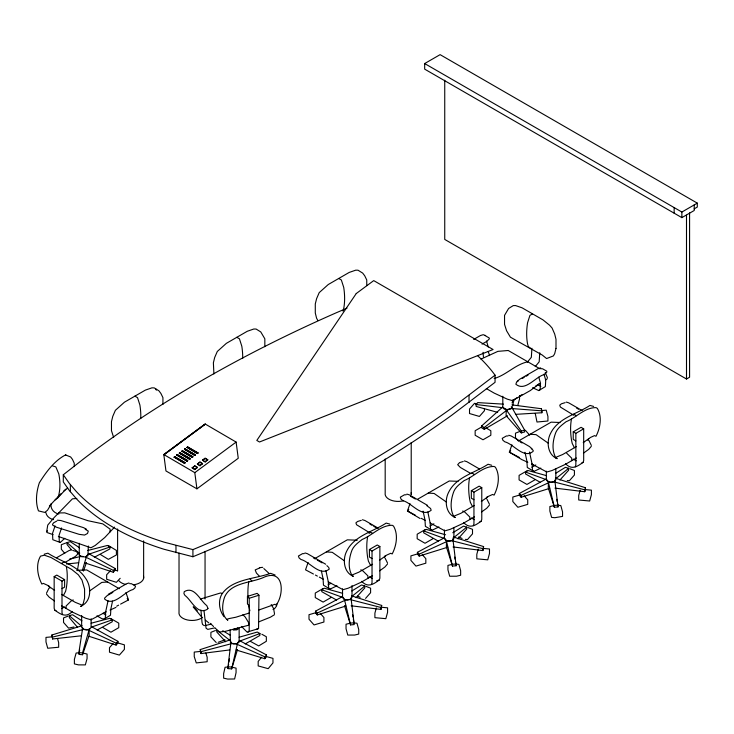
<?xml version="1.0" encoding="UTF-8"?>
<svg xmlns="http://www.w3.org/2000/svg" width="734" height="734" viewBox="0 0 734 734"><rect width="100%" height="100%" fill="white"/><g stroke="black" fill="none" stroke-linecap="round" stroke-linejoin="round"><path stroke-width="1.1" d="M350.558 624.918L344.558 599.907L351.173 599.302L354.21 624.579L350.558 624.918L344.485 605.66M446.465 541.068L446.391 546.821L452.474 566.079L456.126 565.749L453.08 540.472L446.465 541.068L452.474 566.079M548.362 483.192L548.307 487.991L554.381 507.24L558.033 506.91L554.987 481.632L548.381 482.238L554.381 507.24M367.872 578.374L367.936 575.896L362.835 570.869L360.807 569.841M469.788 519.534L469.843 517.057L464.75 512.029L462.714 511.011M571.694 460.695L571.749 458.218L566.657 453.199M110.036 531.93L110.109 529.141L102.815 523.874L87.896 520.69L64.803 512.855L58.463 512.956M351.852 590.989L361.559 584.998L364.853 585.971L364.789 587.925L356.109 597.715M452.786 532.756L463.475 526.159L466.769 527.131L466.696 529.095L458.016 538.875M555.666 473.32L565.382 467.329L568.676 468.292L568.611 470.255L559.932 480.036M506.295 409.829L506.075 415.609L521.287 432.913L524.581 431.95L524.645 430.142L512.259 408.076L506.295 409.829L521.351 431.106L521.287 432.913M239.091 637.24L257.276 632.057L259.955 633.525L259.854 635.47L245.202 643.947M91.099 623.221L109.724 618.312L112.339 619.826L112.229 621.771L97.145 630.02M87.566 550.546L107.412 545.454L109.962 547.004L109.852 548.949L94.337 557.28M85.126 562.95L113.293 572.254L113.431 570.419L115.192 568.538L88.741 553.665L85.548 557.06L113.431 570.419M115.192 568.538L115.064 570.382L113.293 572.254M88.933 636.277L116.1 645.076L116.238 643.232L117.917 641.332L91.31 626.579M117.917 641.332L117.779 643.177L116.1 645.076M236.192 649.985L264.781 658.71L264.919 656.866L266.506 654.939L239.504 640.599L236.623 644.085L264.919 656.866M266.506 654.939L266.369 656.783L264.781 658.71M511.928 404.884L541.453 408.737L541.885 412.747L515.892 414.334M541.885 412.747L541.453 408.737M351.155 605.798L380.946 609.404L381.671 605.431L351.568 595.861M381.671 605.431L380.946 609.404M453.062 546.958L482.862 550.564L483.587 546.591L453.474 537.031L452.428 540.848L483.009 548.702M483.587 546.591L482.862 550.564M554.968 488.119L584.769 491.734L585.493 487.752L555.39 478.192M585.493 487.752L584.769 491.734M227.999 666.802L230.797 643.323L237.431 643.828L231.678 668.876L228.017 668.601L227.999 666.802L231.66 667.078M228.017 668.601L228.65 664.261M228.962 662.096L229.439 658.838M78.877 652.609L82.483 629.176L89.089 629.781L82.529 652.939L82.557 654.737L78.905 654.407L78.877 652.609L82.529 652.939M46.728 531.416L47.747 525.076L54.059 517.644L72.437 498.826L76.813 498.459M77.4 570.63L79.795 556.133L83.089 556.482M88.328 546.013L87.942 555.785L85.126 556.932L81.529 556.711L79.244 555.087L79.63 553.005M79.107 653.324L79.712 650.076M248.817 581.732L248.487 583.392A66.785 26.02 72.6 0 0 247.945 596.779M108.036 600.834L105.659 611.807L105.265 618.23L103.879 619.166L101.705 618.579L96.952 615.835M112.55 601.109L110.889 608.789L110.495 615.211L103.879 619.166M277.012 603.834L276.525 606.101L274.8 608.376L273.002 609.394M512.58 406.003L514.048 399.516M351.045 597.77L350.522 599.678L381.093 607.532M376.34 607.88L374.9 613.147L374.9 617.67L385.845 618.67L387.58 612.349L387.58 607.825L381.01 607.22M478.247 549.041L476.806 554.308L476.806 558.831L487.752 559.84L489.486 553.519L489.486 548.986L482.917 548.39M517.8 405.351L519.534 399.03L519.534 395.635M554.858 480.1L554.335 482.009L584.915 489.862M580.163 490.202L578.713 495.468L578.713 500.001L589.668 501.001L591.402 494.679L591.402 490.156L584.824 489.55M342.998 311.106L343.723 308.509A66.785 38.563 60 0 0 343.723 287.389L341.347 279.975L338.732 278.47M82.355 570.492L86.383 556.831M231.678 668.876L237.495 649.581M512.093 402.948L513.075 399.709M47.306 530.783L46.802 532.444L53.105 534.636M371.45 584.503L372.028 582.704L372.028 551.023L379.873 546.5L379.873 578.181L379.285 579.979C373.101 584.548 367.908 587.897 361.651 581.356M473.357 525.663L473.944 523.865L473.944 492.184L481.779 487.66L481.779 519.342L481.201 521.14C475.008 525.709 469.824 529.067 463.558 522.525M575.273 466.824L575.851 465.026L575.851 433.344L583.686 428.821L583.686 460.502L583.108 462.301C576.915 466.87 571.731 470.228 565.474 463.686M55.151 499.891L57.885 497.725L58.793 494.991A66.785 47.921 43.2 0 0 58.793 473.87L55.839 466.907L52.591 465.888M55.059 525.929L52.536 533.352L52.802 539.71L60.234 542.49L64.821 538.279M61.555 527.966L59.032 535.389L59.298 541.747L60.234 542.49M82.557 654.737L89.163 635.534L89.117 631.699M308.096 562.464L305.537 569.832L313.436 574.016M410.003 503.625L407.453 511.002L420.031 518.488M511.91 444.795L509.359 452.162L521.938 459.658L527.819 462.292M83.41 571.098L86.465 562.583M46.499 593.164L48.985 588.145M63.436 595.503L65.629 591.219L66.363 587.778A66.785 38.563 -60 0 0 66.363 566.657M384.46 557.134L385.387 555.445M486.376 498.294L487.293 496.606M587.824 440.308L588.741 438.611M61.472 594.366L75.189 602.293L81.29 604.798L81.804 605.605L80.667 606.458L81.969 605.706L83.272 603.44L84.584 598.164L84.584 589.108L81.969 580.053L78.355 574.814L71.822 569.538L50.921 557.464L44.389 555.207L40.535 556.133C35.562 564.492 37.562 575.759 41.838 584.044L43.315 583.383L47.325 585.191L54.619 590.411M49.949 506.157L47.508 510.249L44.783 512.415L38.462 510.882C35.168 501.946 36.397 491.707 39.342 482.789C46.013 472.164 54.399 460.677 65.546 454.933L70.666 456.988L72.455 459.356L74.244 463.227L74.244 466.622M512.268 406.985L510.882 408.921L507.543 409.719L504.194 409.086L502.808 406.985L502.808 396.241M368.954 533.279L370.055 531.893L372.661 533.407M261.598 657.269L258.184 661.398L258.184 665.921L268.194 668.674L272.965 662.903L272.965 658.37L265.965 656.444M408.755 509.488L407.453 511.002L415.343 515.176M387.469 564.042L384.864 567.052L379.634 570.832M510.662 450.648L509.359 452.162L519.232 457.383M489.385 505.203L486.77 508.222L481.541 511.993M591.292 446.364L588.677 449.382L583.457 453.153M89.484 628.653L88.273 630.029L116.238 643.232M113.082 643.59L109.485 647.663L109.485 652.187L119.367 655.095L124.395 649.388L124.395 644.865L117.816 642.929M497.661 412.37L476.137 406.434L476.008 404.507L477.687 402.608L503.414 404.131M365.569 598.412L370.597 592.705L370.597 588.182L366.119 586.42M49.38 506.02L60.922 493.753M57.885 497.725L65.812 489.284M114.568 527.104L104.742 537.554L95.181 545.481L90.915 547.784L58.353 536.462M110.439 570.722L106.659 574.74L106.659 579.264L116.403 582.319L120.183 578.3M484.302 429.344L481.688 427.839L481.587 426.014L502.469 407.177L507.203 409.911L484.201 427.527L484.302 429.344L507.543 415.738M517.167 381.386L519.617 379.285L537.912 368.725L540.683 367.89M518.424 380.698L516.534 382.249L515.874 384.24C525.333 392.048 535.618 376.533 544.334 374.533L546.848 372.055L546.711 371.165L542.619 368.798L541.013 368.679M351.99 596.338L364.853 585.971M453.896 537.499L466.769 527.131M555.803 478.66L568.676 468.292M477.834 355.907A243.431 140.543 0 0 1 495.055 375.175L495.055 382.304L451.805 415.187A1315.842 759.69 0 0 1 192.923 556.739L164.159 549.298A216.411 124.945 0 0 1 76.18 498.505L69.216 490.34L63.298 481.899L63.298 474.77L84.538 458.154A1315.842 759.69 0 0 1 336.658 312.601L346.998 308.188M495.055 375.175L451.805 408.058A1315.842 759.69 0 0 1 192.923 549.61L164.159 542.169A216.411 124.945 0 0 1 76.18 491.376L69.216 483.211L63.298 474.77M527.416 362.082L531.343 357.302L531.921 348.255M535.26 366.605L539.178 361.834L539.756 352.779M539.417 383.799L530.269 390.589L512.46 400.645L507.24 399.131L494.175 393.103L486.33 388.57M63.858 490.881L67.702 488.037M163.81 454.548L205.135 423.986L236.128 442.079L238.247 458.264L196.923 488.835L165.957 470.953L163.81 454.548L194.804 472.641L196.923 488.835M163.911 454.603L205.236 424.041M163.939 454.823L205.263 424.261M176.766 455.025L177.38 454.566L187.665 460.512L187.078 461.181L176.766 455.025L187.078 461.181M179.344 453.117L179.958 452.658L190.244 458.603L189.666 459.273L179.344 453.117L189.666 459.273M181.931 451.199L182.546 450.749L192.831 456.686L192.244 457.365L181.931 451.199L192.244 457.365M184.509 449.291L185.124 448.841L195.409 454.777L194.831 455.447L184.509 449.291L194.831 455.447M187.097 447.382L187.711 446.933L197.996 452.869L197.409 453.539L187.097 447.382L197.409 453.539M174.215 457.154L174.82 456.695L185.106 462.64L184.528 463.31L174.215 457.154L184.528 463.31M176.793 455.245L177.38 454.566M179.38 453.328L179.958 452.658M181.959 451.419L182.546 450.749M184.546 449.511L185.124 448.841M187.124 447.602L187.711 446.933M174.242 457.374L174.82 456.695M187.051 460.961L187.665 460.512M189.638 459.053L190.244 458.603M192.216 457.144L192.831 456.686M194.804 455.227L195.409 454.777M197.382 453.318L197.996 452.869M184.5 463.09L185.106 462.64M192.244 467.76L194.822 465.851L197.4 467.338L194.859 469.577L192.244 467.76L194.859 469.577M197.409 463.943L199.987 462.035L202.566 463.521L200.024 465.76L197.409 463.943L200.024 465.76M202.575 460.126L205.153 458.209L207.731 459.695L205.19 461.934L202.575 460.126L205.19 461.934M192.29 468.09L194.822 465.851M197.455 464.273L199.987 462.035M202.621 460.447L205.153 458.209M194.813 469.246L197.4 467.338M199.978 465.429L202.566 463.521M205.144 461.613L207.731 459.695M194.804 472.641L236.128 442.079M237.715 627.955L236.155 629.066L233.696 629.212M89.777 590.833L101.778 582.411L107.65 581.998M532.6 387.699L538.738 390.58L540.123 389.644L540.527 383.231L538.784 377.193M81.969 605.706C91.704 600.687 91.475 586.182 85.52 578.218C77.327 565.272 60.243 561.253 47.875 553.188L44.196 554.207M512.46 400.645L517.305 397.589M519.25 396.369L522.158 394.543M535.728 386.001L539.609 383.561M545.426 379.909L547.362 378.689M274.47 614.707L270.479 617.166L258.854 621.836M247.927 632.185L248.808 631.68L249.202 629.956L249.202 598.274L247.441 596.403L257.184 593.347L258.946 595.228L258.552 628.625L247.046 632.093L241.495 626.414M694.217 204.924L694.217 210.502L681.868 217.631L424.674 69.143L424.674 63.555L440.106 54.646L697.3 203.135L697.3 207.061L694.217 208.841M56.564 557.767L69.079 550.537L71.528 549.812M61.372 563.501L63.986 561.996M64.913 562.464L75.501 556.354L78.189 553.583L76.327 551.518L72.675 550.399M424.674 63.555L681.868 212.043L697.3 203.135M72.382 611.459C66.124 618 60.931 614.642 54.747 610.073L54.16 608.275L54.16 576.594L56.775 575.08L64.61 579.612L64.61 587.154L62.005 588.659M473.687 339.429L480.421 335.53L483.201 334.704L485.651 335.539M54.16 576.594L62.005 581.117L64.61 579.612M532.554 313.858L529.939 315.372L527.562 322.776A66.785 38.563 -60 0 0 527.562 343.897L528.296 346.494L530.489 348.246M482.036 344.127L486.844 341.347L489.367 338.86L489.22 337.979L485.128 335.612M61.601 608.624L64.546 606.926M108.274 594.292L126.56 583.732L129.019 582.998M112.852 592.366L107.072 595.696L104.558 598.182L104.705 599.146C114.155 606.908 124.266 591.604 132.992 589.54L134.873 587.98L135.533 586.071L131.441 583.704L129.734 583.686M522.269 378.469L524.195 377.359M526.122 376.248L528.049 375.138M538.738 390.58L545.353 386.625L545.747 380.212L544.004 374.175M482.018 426.766L475.155 430.73L475.155 435.253L483 439.776L490.835 435.253L490.835 430.73L485.936 427.894M314.748 558.629L347.292 539.839L357.274 540.206M417.6 499.239L449.199 480.999L458.071 481.33M518.562 440.951L551.106 422.16L559.987 422.49M372.028 558.565L369.422 557.06L369.422 549.509L377.258 544.986L379.873 546.5M473.944 499.726L471.329 498.221L471.329 490.679L479.164 486.147L481.779 487.66M575.851 440.895L573.236 439.382L573.236 431.84L581.08 427.316L583.686 428.821M328.025 584.934L330.997 583.218M429.931 526.094L433.895 523.81M531.838 467.264L535.802 464.971M323.107 588.53L315.271 593.054L315.271 597.577L323.107 602.1L330.951 597.577M425.023 529.691L417.178 534.214L417.178 538.738L425.023 543.27L432.858 538.738M526.929 470.852L519.085 475.375L519.085 479.908L526.929 484.431L534.765 479.908M336.612 600.082L321.804 591.677L321.694 589.732L324.309 588.218L342.622 593.301M438.519 541.252L423.711 532.838L423.61 530.893L426.215 529.379L445.611 534.765M540.426 482.412L525.617 473.999L525.516 472.054L528.131 470.549L546.445 475.632M444.74 80.217L444.74 239.431L686.501 379.01L689.584 377.23L689.584 212.878M372.56 564.272L358.843 572.19L352.742 574.704L352.228 575.511L353.366 576.364C343.751 572.566 342.356 559.409 346.687 551.197C353.99 535.857 372.89 531.783 386.157 523.094L389.837 524.113M379.414 560.317L386.708 555.097L390.727 553.289L392.195 553.95C396.47 545.665 398.47 534.398 393.497 526.039L392.195 525.287C380.827 525.168 372.239 535.389 362.211 539.444C358.366 542.463 354.164 545.371 352.063 549.959C348.934 558.005 347.65 567.85 352.063 575.612M474.467 505.432L460.75 513.36L454.649 515.864L454.135 516.681L455.282 517.525C445.657 513.727 444.263 500.57 448.602 492.358C455.897 477.017 474.797 472.953 488.073 464.255L491.743 465.273M481.33 501.478L488.615 496.257L492.633 494.45L494.101 495.111C498.377 486.826 500.386 475.559 495.404 467.2L494.101 466.448C482.733 466.329 474.146 476.559 464.117 480.605C460.273 483.633 456.071 486.532 453.97 491.119C450.841 499.166 449.557 509.011 453.97 516.773M576.374 446.602L562.657 454.52L556.556 457.034L556.042 457.842L557.189 458.686C547.573 454.887 546.179 441.74 550.509 433.519C557.803 418.178 576.704 414.114 589.98 405.425L593.65 406.434M583.236 442.639L590.531 437.418L594.54 435.611L596.008 436.271C600.284 427.986 602.293 416.719 597.32 408.361L596.008 407.609C584.649 407.489 576.062 417.719 566.033 421.766C562.18 424.793 557.987 427.693 555.886 432.289C552.748 440.336 551.463 450.171 555.886 457.933M337.007 585.787L330.08 589.108L323.465 585.154L323.07 578.741L321.409 571.061M438.914 526.948L431.987 530.278L425.371 526.324L424.977 519.901L423.078 511.13M540.82 468.108L533.893 471.439L527.287 467.485L526.893 461.071L524.984 452.291M372.542 575.676L361.339 582.145L348.274 588.173L343.053 589.686L328.245 581.851M474.448 516.837L463.255 523.305L450.19 529.342L444.96 530.847L430.152 523.012L427.83 511.947M576.364 458.007L565.162 464.466L552.096 470.503L546.867 472.008L532.058 464.172M549.619 488.376L521.122 497.248L519.443 495.349L519.305 493.505L546.16 479.036M419.206 556.088L417.536 554.188L417.398 552.344L444.253 537.875L447.29 541.316L419.077 554.243L419.206 556.088L447.712 547.215M317.299 614.927L315.62 613.028L315.492 611.174L342.338 596.705L345.384 600.155L317.171 613.083L317.299 614.927L345.806 606.045M581.805 462.998L583.108 462.301M479.889 521.837L481.201 521.14M379.285 579.979L376.68 580.75M105.788 611.945L90.979 619.78L85.759 618.276L72.694 612.239L61.491 605.77M116.651 606.201L118.624 605.155M120.596 604.11L128.496 599.926L125.936 592.558M73.226 599.944L71.198 600.962L66.097 605.99L66.161 608.468M521.122 497.248L520.984 495.404L549.197 482.477L546.766 479.724M494.138 378.524C506.405 375.056 515.534 364.275 527.819 361.807M480.954 359.1L497.9 351.357L508.222 350.494L540.059 368.872M104.155 612.706L106.109 611.826M110.027 610.064L115.908 607.422M215.392 630.524L210.897 632.35L210.897 636.873L216.191 642.498M225.035 639.809L218.191 642.296M519.956 431.409L515.479 433.17L515.479 437.693L518.351 440.951M68.014 616.156L63.537 617.909L63.537 622.441L68.565 628.139L73.969 626.992M65.785 543.022L61.326 544.72L61.326 549.243L64.739 553.372M239.669 641.121L259.955 633.525M91.456 627.111L112.339 619.826M88.86 554.198L109.962 547.004M229.724 649.939L201.043 653.572L200.217 649.599L230.237 639.892M249.202 598.274L258.946 595.228M211.273 624.111L205.153 625.579M249.422 612.973L235.853 617.23L228.76 618.634L227.136 619.267L227.815 620.267C221.062 615.23 222.044 604.293 224.567 597.146C230.999 581.924 252.147 583.117 264.846 576.869C284.416 569.07 284.113 595.109 276.057 605.137L274.975 604.265L258.818 610.027M214.814 627.854L207.786 629.387L206.061 628.194L203.969 610.394M81.391 635.782L52.619 638.975L51.894 634.993L82.08 625.735M77.4 553.335L79.556 552.684M521.351 431.106L524.645 430.142M77.455 627.249L69.345 617.661L69.28 615.698L72.565 614.734L81.979 620.808M520.507 494.771L512.827 497.037L512.827 501.561L517.855 507.267L527.737 504.359L527.737 499.836L524.14 495.762M417.499 553.931L410.912 555.877L410.912 560.4L415.949 566.097L425.83 563.198L425.83 558.666L422.233 554.592M315.592 612.771L309.005 614.707L309.005 619.239L314.042 624.937L323.914 622.028L323.914 617.505L320.327 613.431M200.318 599.091L220.631 592.953L222.604 593.567M71.382 549.803L67.051 544.555L66.987 542.591L70.317 541.674L79.593 547.803M201.043 653.572L200.896 651.7L231.458 643.69L230.549 640.837M56.766 521.067L53.582 522.828L52.509 524.388L52.82 525.26L56.463 527.223L79.189 534.352L84.557 535.058L87.529 533.471L88.282 531.095L85.19 529.278M52.619 638.975L52.472 637.103L83.135 629.552L82.603 627.643M69.482 559.152L80.428 556.519M553.922 505.57L549.867 506.552L549.867 511.075L551.601 517.397L554.84 517.709L562.547 516.397L562.547 511.873L560.813 505.543L557.574 505.24M452.016 564.409L447.951 565.382L447.951 569.914L449.685 576.236L456.576 576.208L460.64 575.236L460.64 570.703L458.906 564.382L455.667 564.07M350.1 623.249L346.044 624.221L346.044 628.744L347.778 635.066L354.669 635.048L358.733 634.066L358.733 629.543L356.999 623.221L353.751 622.909M259.864 567.877L255.193 569.923L256.414 573.025L259.497 576.3M228.402 666.922L225.072 667.279L223.631 673.629L223.631 678.152L227.632 679.069L234.623 678.987L236.064 672.647L236.064 668.124L232.063 667.206M200.786 651.388L194.244 652.086L194.244 656.618L196.262 662.912L207.162 661.738L207.162 657.214L205.814 653.021M66.519 564.024L78.694 562.739M565.097 402.672L561.446 403.792L559.73 405.159L560.391 407.067L573.823 415.297M463.191 461.512L459.539 462.631L457.677 464.695L460.365 467.457L470.953 473.577M361.284 520.342L357.632 521.47L355.907 522.828L356.568 524.746L370.009 532.967M259.386 567.657L262.735 567.345M79.364 652.737L76.125 653.049L74.391 659.371L74.391 663.894L78.446 664.876L85.337 664.894L87.071 658.572L87.071 654.049L83.015 653.067M541.82 410.563L546.197 410.159L547.931 416.481L547.931 421.013L536.985 422.013L535.251 413.425M554.409 505.442L558.051 505.111M452.493 564.281L456.144 563.941M52.554 636.791L45.985 637.387L45.985 641.92L47.719 648.241L58.674 647.241L58.674 642.709L57.518 638.497M350.586 623.12L354.238 622.781M233.265 630.038L236.871 629.827L239.146 628.194L239.146 642.167L236.871 643.791L233.265 644.012L230.448 642.69L230.072 629.873M76.758 570.3L86.74 569.933L119.293 588.723M530.205 434.234L536.077 434.647L548.069 443.061M428.289 493.064L434.161 493.477L446.162 501.9M326.382 551.904L332.254 552.317L344.255 560.73M542.031 410.847L511.837 408.544L511.314 406.636M567.281 480.559L569.382 480.733L574.419 475.036L574.419 470.503L569.942 468.751M465.365 539.389L467.475 539.573L472.503 533.866L472.503 529.342L468.026 527.581M57.435 520.204L60.794 520.516L83.529 527.645L86.575 529.278M256.79 629.038L257.671 629.13M476.008 404.507L502.616 407.709M508.038 435.959L506.332 435.987L502.239 438.345L502.9 440.262L504.79 441.813C513.506 443.887 523.617 459.181 533.077 451.419L533.214 450.456L531.297 448.538M406.131 494.789L404.425 494.817L400.333 497.184L400.993 499.092L402.874 500.652C411.6 502.717 421.711 518.02 431.161 510.258L430.592 508.506L426.867 505.698M304.225 553.629L302.518 553.656L298.426 556.023L299.087 557.932L300.968 559.491C309.684 561.556 319.795 576.851 329.254 569.098L328.685 567.345M476.751 403.957L474.559 403.305L469.521 409.012L469.521 413.536L479.403 416.444L484.431 410.737L484.431 408.48M566.244 402.085L568.694 402.819L582.172 410.6M508.763 435.271L511.213 436.005L529.498 446.566L531.957 448.749M464.338 460.915L466.787 461.649L479.302 468.879M406.847 494.11L409.306 494.844L427.592 505.405M362.431 519.755L364.881 520.489L378.359 528.269M304.94 552.95L307.39 553.675L325.685 564.235M58.858 514.002C54.041 513.213 50.068 508.671 51.151 503.643M53.573 519.626C49.985 518.901 46.481 516.341 45.857 512.561M115.201 570.135L117.367 570.813M525.516 472.054L546.013 479.559M423.61 530.893L444.107 538.398M321.694 589.732L342.2 597.228M275.122 575.025L270.617 573.327C254.597 579.098 232.311 578.961 221.907 594.045C217.851 600.962 219.154 610.459 224.026 616.688M458.493 537.013L462.071 538.426M357.476 596.201L360.165 597.256M531.737 464.053L533.701 464.934M421.27 518.314L425.215 520.397M315.409 575.061L317.382 576.098M319.363 577.144L323.309 579.236M54.747 610.073L56.05 610.761M261.864 634.24L266.35 636.754L266.35 641.277L258.717 645.92L250.67 641.516M537.985 384.781L540.839 386.423M576.63 408.113L578.557 409.223M573.869 414.224L576.484 415.728M573.236 431.84L575.851 433.344M573.309 459.163L576.245 460.86M520.112 441.859L522.039 442.969M481.587 426.014L484.201 427.527M236.825 337.31L239.44 338.814L241.816 346.219A66.785 38.563 60 0 1 242.697 358.431M471.962 473.063L474.577 474.568M471.329 490.679L473.944 492.184M471.402 517.993L474.338 519.69M410.499 496.248L415.316 499.028M162.93 404.425L162.93 397.635L160.893 393.442L158.856 390.754L154.213 387.891L151.901 387.846L145.369 390.112L124.468 402.177L115.394 410.297L112.779 416.334L111.467 421.619L111.467 430.665L113.651 437.455M369.927 524.122L371.854 525.232M373.78 526.342L376.67 528.012M134.918 396.14L137.533 397.654L139.91 405.058A66.785 38.563 60 0 1 140.763 418.38M369.422 549.509L372.028 551.023M187.739 447.144L198.024 453.089M205.199 458.539L207.768 460.025M185.151 449.061L195.437 454.997M182.573 450.97L192.858 456.906M200.033 462.365L202.602 463.842M179.986 452.878L190.271 458.814M177.408 454.786L187.693 460.732M194.868 466.182L197.437 467.668M174.848 456.915L185.142 462.86M369.486 576.832L372.432 578.53M313.4 557.868L315.326 558.978M317.253 560.088L322.07 562.868M102.962 613.266L105.935 614.991M110.926 618.624L118.761 623.148L118.761 627.671L110.926 632.203L103.081 627.671M222.751 630.708L230.164 635.176M108.788 545.784L116.412 550.427L116.412 554.95L108.375 559.354L100.742 554.711M65.546 454.933L66.427 455.502M533.893 471.439L532.508 470.503L532.113 464.09L529.498 452.016M431.987 530.278L430.601 529.333L430.207 522.92M330.08 589.108L328.694 588.173L328.3 581.759L325.924 570.786M204.254 625.643L202.538 624.441L202.043 622.478L200.923 610.037M54.399 600.926L49.169 597.155L46.563 594.136M263.836 568.566L268.965 573.337M229.843 640.369L216.723 630.056L216.796 632.011L225.65 641.764M201.942 617.367L193.198 606.834L197.272 610.771M205.419 620.166L208.887 622.964M69.28 615.698L81.667 626.212M66.987 542.591L79.116 553.152M326.878 565.648L328.08 566.776M242.871 614.78L245.229 617.019L248.67 622.762L248.624 625.23L225.008 631.423L219.255 632.011L215.19 628.075M210.3 623.359L213.557 626.506M250.092 579.062L251.854 580.933M249.202 605.825L247.441 603.944L247.441 596.403M525.351 430.262L529.664 435.152M519.305 493.505L520.984 495.404M417.398 552.344L419.077 554.243M315.492 611.174L317.171 613.083M127.184 598.421L128.496 599.926M271.185 604.587L273.571 608.431L274.507 613.743M317.905 320.538L316.593 318.272L315.29 312.996L315.29 303.94L316.593 298.665L319.207 292.627L328.281 284.508L349.191 272.433L355.724 270.176L358.027 270.213L362.669 273.085L364.706 275.764L366.752 279.966L366.752 285.618M155.516 388.644L156.388 390.149M489.578 355.586L488.257 351.549M48.572 585.493L49.958 588.026M574.419 447.731L572.226 443.446L571.492 440.005A66.785 38.563 60 0 1 571.492 418.885M472.512 506.57L470.32 502.285L469.586 498.845A66.785 38.563 60 0 1 469.586 477.724M370.597 565.4L368.404 561.125L367.679 557.684A66.785 38.563 60 0 1 367.679 536.563M588.87 440.372L591.347 445.4M486.954 499.212L489.44 504.23M385.047 558.042L387.534 563.07M545.243 372.624L547.417 377.652M62.583 614.597L62.005 612.798L62.005 581.117M249.872 610.807L248.487 604.513M200.217 649.599L200.896 651.7M486.523 340.989L488.257 347.017M51.894 634.993L52.472 637.103M213.906 373.945L213.383 362.779L214.686 357.495L217.301 351.467L226.375 343.338L247.275 331.273L253.808 329.006L256.12 329.052L260.763 331.924L264.836 338.796L264.836 346.723M483.431 356.907L483.036 352.302M556.822 499.313L557.161 501.487M557.51 503.652L558.033 506.91M454.741 557.069L455.08 559.235M455.429 561.409L456.126 565.749M352.65 614.817L352.999 616.991M353.348 619.157L353.871 622.414M686.501 215.209L686.501 379.01M681.868 212.043L681.868 217.631M674.151 207.594L674.151 213.172M555.821 469.008L555.821 479.752L554.436 481.688L551.087 482.486L547.738 481.688L546.353 479.752L546.353 471.155M469.026 395.332L469.026 402.461M453.915 527.847L453.915 538.591L452.52 540.527L449.18 541.325L445.832 540.527L444.446 538.591L444.446 529.994M411.214 442.547L411.214 494.707A13.093 7.56 0 0 0 411.141 492.734M385.185 459.016L385.185 493.037A13.093 7.56 0 0 0 403.452 500.79M351.999 585.613L351.999 597.43L350.613 599.357L347.265 600.164L343.925 599.357L342.53 597.43L342.53 588.833M205.052 551.362L205.052 598.99M192.923 549.61L192.923 556.739M179.023 553.097L179.023 612.064A13.093 7.56 0 0 0 187.271 619.936A13.093 7.56 0 0 0 202.584 617.377M175.977 545.527L175.977 552.656M143.635 540.857L143.635 578.273M117.605 528.975L117.605 570.933M91.117 618.707L91.117 627.304L89.731 629.231L86.383 630.038L83.034 629.231L81.648 627.304L81.648 615.487M79.244 543.27L79.244 555.087M70.363 484.559L70.363 491.688M143.561 576.3A13.093 7.56 0 0 1 133.707 584.787M125.853 584.484A13.093 7.56 0 0 1 118.624 580.475M555.996 348.384L554.693 353.66L553.39 355.926L546.601 358.55L542.242 355.036L510.433 337.19L506.579 330.768L504.542 324.4L504.542 315.354L508.616 308.473L513.259 305.601L515.571 305.564L522.103 307.83L543.004 319.896L549.537 325.171L552.078 328.015L554.693 334.053L555.996 339.328L555.996 348.384M207.97 608.367L207.373 609.266C197.244 615.395 191.455 600.082 184.959 595.421L183.922 593.622L184.243 591.677C194.409 585.42 200.299 600.926 206.777 605.578L207.97 608.367M356.256 293.536L256.808 440.437L259.506 441.996L493.083 349.522L373.725 280.608L356.256 293.536"/></g></svg>
